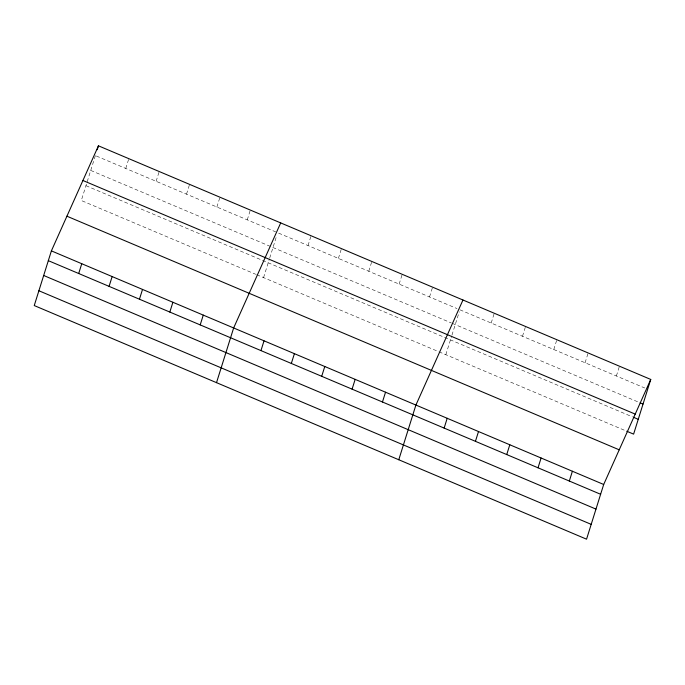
<?xml version="1.0" encoding="UTF-8"?>
<svg xmlns="http://www.w3.org/2000/svg" width="685" height="685" viewBox="0 0 685 685"><rect width="100%" height="100%" fill="white"/><g stroke="black" fill="none" stroke-linecap="round" stroke-linejoin="round"><path stroke-width="0.51" stroke-dasharray="3.42 2.57" d="M95.378 155.615L81.309 200.517L255.728 274.291M125.757 168.467L128.823 158.672M156.129 181.311L159.203 171.515M186.508 194.163L189.574 184.368M216.888 207.007L219.953 197.22M247.259 219.859L250.333 210.064M263.571 277.605L269.41 258.973M269.71 258.022L276.089 237.644M308.019 245.555L311.084 235.76M338.39 258.408L341.464 248.612M368.77 271.251L371.835 261.464M399.141 284.104L402.215 274.308M429.521 296.956L432.595 287.161M445.824 354.702L451.663 336.07M451.963 335.111L459.275 311.778M491.196 323.037L494.262 313.25M522.492 336.275L525.558 326.488M553.788 349.513L556.862 339.726M585.084 362.75L588.158 352.963M616.38 375.996L619.454 366.201M96.362 156.026L275.678 231.881M278.615 233.123L456.955 308.558M459.9 309.8L644.748 387.993M90.737 170.428L451.338 322.96M452.314 323.371L639.122 402.395M85.95 185.695L632.383 416.831M256.712 274.702L437.989 351.388M438.965 351.799L625.79 430.822"/><path stroke-width="1.03" d="M51.392 250.873L34.25 305.561L586.557 539.181L603.69 484.483L650.75 379.439L98.443 145.819L51.392 250.873L603.69 484.483M97.219 149.741L98.443 145.819M78.698 273.512L81.763 263.716M109.078 286.364L112.143 276.569M139.449 299.208L142.523 289.421M169.829 312.06L172.894 302.265M200.2 324.904L203.274 315.117M216.511 382.658L233.645 327.961L280.704 222.916M260.959 350.609L264.025 340.813M291.33 363.452L294.404 353.666M321.71 376.305L324.776 366.509M352.09 389.149L355.155 379.362M382.461 402.001L385.535 392.205M398.773 459.746L415.906 405.058L462.966 300.004M444.137 428.091L447.202 418.295M475.433 441.328L478.507 431.533M506.729 454.566L509.803 444.771M538.025 467.804L541.099 458.008M569.329 481.041L572.395 471.246M650.75 379.439L633.608 434.127L626.766 431.233M640.107 402.806L643.035 404.047M82.919 180.489L635.218 414.108M633.36 417.242L638.257 419.314M66.916 216.203L619.223 449.822M48.318 260.66L600.625 494.279M43.677 275.481L595.976 509.101M38.891 290.748L591.198 524.359"/></g></svg>
